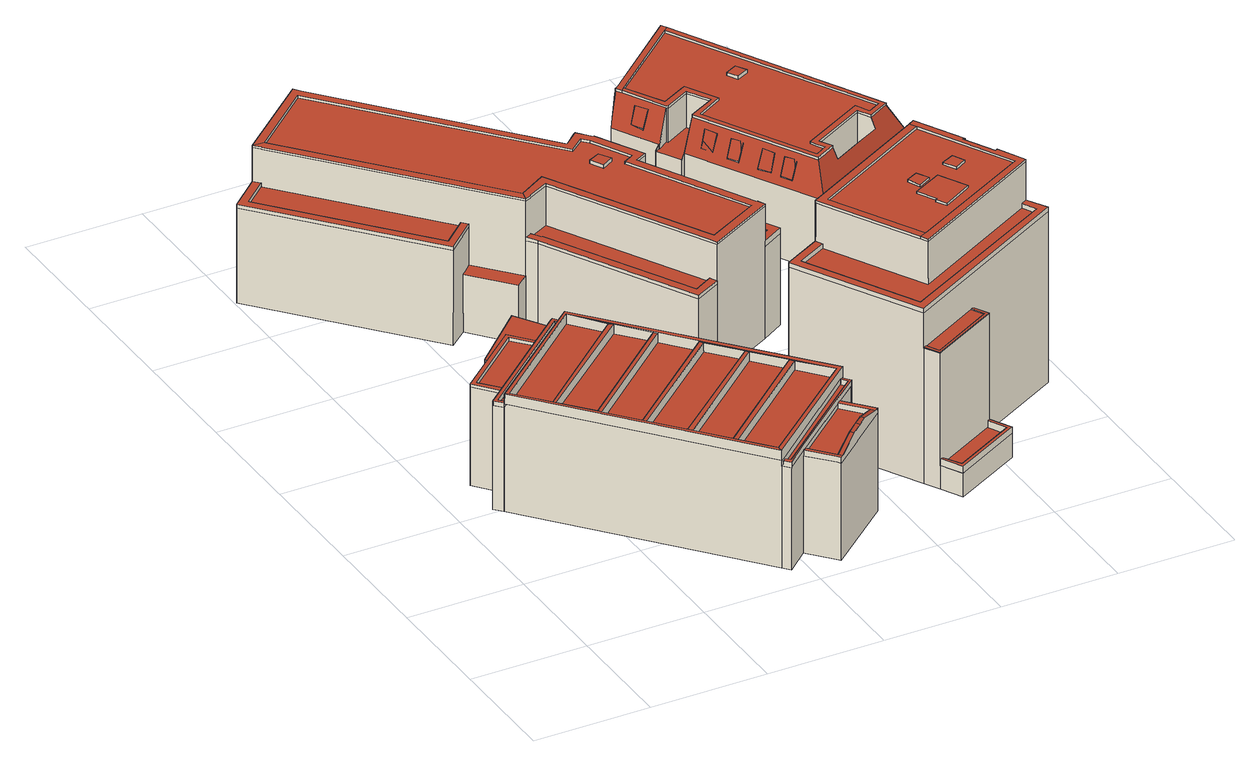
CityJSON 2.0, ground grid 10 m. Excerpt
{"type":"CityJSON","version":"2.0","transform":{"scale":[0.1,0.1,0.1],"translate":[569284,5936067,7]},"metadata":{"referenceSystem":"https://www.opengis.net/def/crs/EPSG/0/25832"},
"CityObjects":{
"building1":{"type":"Building","attributes":{"Grundfläche 2D":"349.796052","Grundhöhe NN":"8.164"},"children":["building1-1","building1-2","building1-3","building1-4","building1-5","building1-6","building1-7","building1-8","building1-9","building1-10"],"geometry":[{"type":"MultiSurface","lod":"3","boundaries":[[[0,1,2,3,4,5,6,7,8,9,10]],[[11,12,13,14,15,16,17,18,19,20,21,22,23,24,25,26]],[[27,28,29,30,31,32,33]],[[34,35,36,37,38,39,40,41,42,43]],[[44,45,46,47,48,49,50]],[[51,52,53,54,55,56,57]],[[6,5,25,24]],[[58,6,24,23]],[[6,58,59]],[[21,60,6,59,22]],[[6,60,61]],[[19,62,7,6,61,20]],[[62,63,7]],[[64,7,63,18,17]],[[64,65,7]],[[66,7,65,16,15]],[[66,67,7]],[[7,67,14,13]],[[8,7,13,12]],[[68,69,0,10,9,11,70,71]],[[69,72,1,0]],[[73,74,75,76,77,78,79,26,4,3,2,1,72]],[[43,42,80,81,69,68,71,70,11,35,34]],[[72,69,81,82]],[[33,32,83,26,77,76,73,72,82,84,28,27]],[[26,83,85,35,11]],[[29,28,84,86]],[[87,47,46,45,44,88,89,31,30,29,86,90]],[[32,31,89,83]],[[36,35,85,91]],[[57,56,92,93,41,40,39,38,37,36,91,94,52,51]],[[42,41,93,80]],[[48,47,87,95]],[[96,50,49,48,95,97]],[[44,50,96,88]],[[98,54,53,52,94,99]],[[55,54,98,100]],[[56,55,100,92]],[[91,85,83,89,88,96,97,95,87,90,86,84,82,81,80,93,92,100,98,99,94]]],"semantics":{"surfaces":[{"type":"RoofSurface"},{"type":"WallSurface"},{"type":"GroundSurface"}],"values":[0,0,0,0,0,0,1,1,1,1,1,1,1,1,1,1,1,1,1,1,1,1,1,1,1,1,1,1,1,1,1,1,1,1,1,1,1,1,2]}}]},
"building1-1":{"type":"BuildingInstallation","parents":["building1"],"geometry":[{"type":"MultiSurface","lod":"3","boundaries":[[[67,66,101,102]],[[67,102,103,14]],[[101,66,15,104]]],"semantics":{"surfaces":[{"type":"RoofSurface"},{"type":"WallSurface"}],"values":[0,1,1]}}]},
"building1-2":{"type":"BuildingInstallation","parents":["building1"],"geometry":[{"type":"MultiSurface","lod":"3","boundaries":[[[63,62,105,106]],[[63,106,107,18]],[[19,108,105,62]]],"semantics":{"surfaces":[{"type":"RoofSurface"},{"type":"WallSurface"}],"values":[0,1,1]}}]},
"building1-3":{"type":"BuildingInstallation","parents":["building1"],"geometry":[{"type":"MultiSurface","lod":"3","boundaries":[[[65,64,109,110]],[[65,110,111,16]],[[17,112,109,64]]],"semantics":{"surfaces":[{"type":"RoofSurface"},{"type":"WallSurface"}],"values":[0,1,1]}}]},
"building1-4":{"type":"BuildingInstallation","parents":["building1"],"geometry":[{"type":"MultiSurface","lod":"3","boundaries":[[[113,114,79,78,115,116,75,74,117]],[[77,26,32,33]],[[118,115,78,77,33]],[[118,119,116,115]],[[27,76,75,116,119]],[[73,76,27,28]],[[29,117,74,73,28]],[[29,30,31,114,113,117]],[[32,26,79,114,31]]],"semantics":{"surfaces":[{"type":"RoofSurface"},{"type":"WallSurface"}],"values":[0,1,1,1,1,1,1,1,1]}}]},
"building1-5":{"type":"BuildingInstallation","parents":["building1"],"geometry":[{"type":"MultiSurface","lod":"3","boundaries":[[[120,121,70,11,122,123,124,125,126,68,71]],[[36,122,11,35]],[[37,127,128,38,39,129,130,40,41,126,125,124,123,122,36]],[[42,68,126,41]],[[71,68,42,43]],[[131,120,71,43]],[[131,132,121,120]],[[34,70,121,132]],[[11,70,34,35]]],"semantics":{"surfaces":[{"type":"RoofSurface"},{"type":"WallSurface"}],"values":[0,1,1,1,1,1,1,1,1]}}]},
"building1-6":{"type":"BuildingInstallation","parents":["building1"],"geometry":[{"type":"MultiSurface","lod":"3","boundaries":[[[133,134,135,136,137,138,139,140,141]],[[47,135,134,46]],[[47,48,136,135]],[[48,49,50,138,137,136]],[[50,44,139,138]],[[45,140,139,44]],[[45,142,141,140]],[[133,141,142,143]],[[143,46,134,133]]],"semantics":{"surfaces":[{"type":"RoofSurface"},{"type":"WallSurface"}],"values":[0,1,1,1,1,1,1,1,1]}}]},
"building1-7":{"type":"BuildingInstallation","parents":["building1"],"geometry":[{"type":"MultiSurface","lod":"3","boundaries":[[[128,127,144,145,146,147]],[[146,148,149,147]],[[148,150,151,149]],[[150,152,153,151]],[[152,154,155,153]],[[154,156,130,129,155]],[[53,54,145,144,127,37,52]],[[152,150,148,146,145,54,55,156,154]],[[56,40,130,156,55]],[[39,40,56,57]],[[157,155,129,39,57]],[[151,153,155,157,158,147,149]],[[51,38,128,147,158]],[[37,38,51,52]]],"semantics":{"surfaces":[{"type":"RoofSurface"},{"type":"WallSurface"}],"values":[0,0,0,0,0,0,1,1,1,1,1,1,1,1]}}]},
"building1-8":{"type":"BuildingInstallation","parents":["building1"],"geometry":[{"type":"MultiSurface","lod":"3","boundaries":[[[59,58,159,160]],[[59,160,161,22]],[[23,162,159,58]]],"semantics":{"surfaces":[{"type":"RoofSurface"},{"type":"WallSurface"}],"values":[0,1,1]}}]},
"building1-9":{"type":"BuildingInstallation","parents":["building1"],"geometry":[{"type":"MultiSurface","lod":"3","boundaries":[[[8,163,164,5,4,9]],[[8,12,103,102]],[[102,101,8]],[[110,163,8,101,104,111]],[[110,109,163]],[[106,109,112,107]],[[109,106,163]],[[106,105,163]],[[165,166,167,161,160,164,163,105,108,168]],[[160,159,164]],[[5,164,159,162,25]],[[4,26,11,9]]],"semantics":{"surfaces":[{"type":"RoofSurface"},{"type":"WallSurface"}],"values":[0,1,1,1,1,1,1,1,1,1,1,1]}}]},
"building1-10":{"type":"BuildingInstallation","parents":["building1"],"geometry":[{"type":"MultiSurface","lod":"3","boundaries":[[[61,60,166,165]],[[61,165,168,20]],[[21,167,166,60]]],"semantics":{"surfaces":[{"type":"RoofSurface"},{"type":"WallSurface"}],"values":[0,1,1]}}]},
"building2":{"type":"Building","attributes":{"Grundfläche 2D":"66.504937","Grundhöhe NN":"8.710"},"geometry":[{"type":"Solid","lod":"3","boundaries":[[[[169,170,171,172]],[[173,174,175,176]],[[177,178,179,180]],[[181,177,180,182,183,184]],[[169,183,185,186,170]],[[171,170,186,187]],[[172,171,187,188]],[[184,183,169,172,188,189]],[[178,190,191,174,173,192,193,179]],[[175,174,191,194]],[[176,175,194,195]],[[173,176,195,192]],[[180,179,193,196]],[[178,177,197,190]],[[182,180,196,198]],[[182,198,185,183]],[[181,184,189,199]],[[177,181,199,197]],[[187,186,185,198,196,193,192,195,194,191,190,197,199,189,188]]]],"semantics":{"surfaces":[{"type":"RoofSurface"},{"type":"WallSurface"},{"type":"GroundSurface"}],"values":[[0,0,0,0,1,1,1,1,1,1,1,1,1,1,1,1,1,1,2]]}}]},
"building3":{"type":"Building","attributes":{"Grundfläche 2D":"481.149892","Grundhöhe NN":"7.840"},"children":["building3-1"],"geometry":[{"type":"Solid","lod":"3","boundaries":[[[[200,201,202,203,204,205,206,207,208,209,210]],[[211,212,213,214,215,216,217,218,219,220,221,222,223,224,225,226]],[[227,228,229,230,231,232,233,234]],[[235,236,237,238,239,240]],[[237,241,242,243,244,245,246,247,248,249,236,235,250,251,252,253,254,255,256,257,258,259,260,261,262,263,264,265,266,238]],[[267,268,269,270,271,272]],[[273,274,275,276]],[[277,278,279,280,281,282,283]],[[284,285,286,287,288]],[[289,290,291,292,293,294,295,296,297,298,299]],[[300,301,302,303]],[[267,272,271,203,202,201]],[[201,200,268,267]],[[304,305,306,207,206,205]],[[306,307,208,207]],[[307,308,209,208]],[[200,210,269,268]],[[218,217,278,277]],[[309,310,220,219]],[[310,311,221,220]],[[312,223,222,221,311,313]],[[312,314,224,223]],[[226,225,273,276]],[[211,226,276,275]],[[216,215,280,279]],[[279,278,217,216]],[[288,228,227,284]],[[229,228,288,287]],[[230,229,287,286]],[[315,316,232,231]],[[316,317,233,232]],[[317,318,234,233]],[[289,299,237,236]],[[319,320,321,322,235,240,239,238]],[[241,237,299,298]],[[298,297,242,241]],[[297,296,243,242]],[[244,243,296,295]],[[295,294,245,244]],[[294,293,246,245]],[[293,292,247,246]],[[248,247,292,291]],[[291,290,249,248]],[[290,289,236,249]],[[322,323,324,325,252,251,250,235]],[[325,326,327,254,253,252]],[[327,328,255,254]],[[328,329,330,331,258,257,256,255]],[[331,332,259,258]],[[332,333,260,259]],[[334,262,261,260,333,335]],[[334,336,337,264,263,262]],[[337,338,339,266,265,264]],[[339,319,238,266]],[[301,300,340,341]],[[302,301,341,342]],[[306,305,304,302,342,343,344]],[[307,306,344,345]],[[308,307,345,346]],[[310,309,347,348]],[[311,310,348,349]],[[350,312,313,311,349,351]],[[314,312,350,352]],[[316,315,353,354]],[[317,316,354,355]],[[303,318,317,355,340,300]],[[286,285,284,227,234,318,303,302,304,205,322,321,320,319,231,230]],[[203,271,270,325,324,323,322,205,204]],[[210,209,327,326,325,270,269]],[[219,328,327,209,308,346,347,309]],[[219,218,277,283,282,331,330,329,328]],[[331,282,281,332]],[[215,214,333,332,281,280]],[[212,334,335,333,214,213]],[[275,274,337,336,334,212,211]],[[225,224,339,338,337,274,273]],[[224,314,352,339]],[[319,339,352,353,315,231]],[[350,351,349,348,347,346,345,344,343,342,341,340,355,354,353,352]]]],"semantics":{"surfaces":[{"type":"RoofSurface"},{"type":"WallSurface"},{"type":"GroundSurface"}],"values":[[0,0,0,0,0,0,0,0,0,0,0,1,1,1,1,1,1,1,1,1,1,1,1,1,1,1,1,1,1,1,1,1,1,1,1,1,1,1,1,1,1,1,1,1,1,1,1,1,1,1,1,1,1,1,1,1,1,1,1,1,1,1,1,1,1,1,1,1,1,1,1,1,1,1,1,1,1,1,2]]}}]},
"building3-1":{"type":"BuildingInstallation","parents":["building3"],"geometry":[{"type":"MultiSurface","lod":"3","boundaries":[[[356,357,358,359]],[[359,358,360,361]],[[356,359,361,362]],[[357,356,362,363]],[[358,357,363,360]]],"semantics":{"surfaces":[{"type":"RoofSurface"},{"type":"WallSurface"}],"values":[0,1,1,1,1]}}]},
"building4":{"type":"Building","attributes":{"Grundfläche 2D":"229.735384","Grundhöhe NN":"8.609"},"children":["building4-1","building4-2","building4-3","building4-4","building4-5"],"geometry":[{"type":"Solid","lod":"3","boundaries":[[[[364,365,366,367,368,369,370,371,372,373,374,375,376]],[[377,374,373,378,371,370,379]],[[380,381,382,383,384,385,386,387,388,389,390]],[[391,392,393,394]],[[395,396,397,398,399,400]],[[401,402,403,404,405,406]],[[407,408,409,410,411,412]],[[413,414,370,369]],[[371,393,392,372]],[[392,391,373,372]],[[415,416,375,374]],[[416,417,418,364,376,375]],[[418,419,365,364]],[[419,420,366,365]],[[420,421,367,366]],[[421,422,368,367]],[[413,369,368,422]],[[378,373,391,394]],[[371,378,394,393]],[[423,379,370,414]],[[423,424,415,374,377,379]],[[397,396,384,383]],[[396,395,385,384]],[[386,385,395,400]],[[400,399,387,386]],[[425,426,389,388]],[[426,427,390,389]],[[427,428,429,381,380,390]],[[429,430,382,381]],[[423,414,413,431,432,425,388]],[[399,398,416,415,424,423,388,387]],[[382,418,417,416,398,397,383]],[[418,382,430,433,434,419]],[[420,419,434,435]],[[421,420,435,436]],[[422,421,436,437]],[[413,422,437,431]],[[426,425,432,438]],[[427,426,438,439,404,440]],[[401,441,442,429,428,427,440,404,403,402]],[[430,429,442,433]],[[405,404,439,443,408,444]],[[405,444,408,407,412,411,445,406]],[[406,445,411,446,441,401]],[[409,408,443,447]],[[410,409,447,448]],[[411,410,448,446]],[[432,431,437,436,435,434,433,442,441,446,448,447,443,439,438]]]],"semantics":{"surfaces":[{"type":"RoofSurface"},{"type":"WallSurface"},{"type":"GroundSurface"}],"values":[[0,0,0,0,0,0,0,1,1,1,1,1,1,1,1,1,1,1,1,1,1,1,1,1,1,1,1,1,1,1,1,1,1,1,1,1,1,1,1,1,1,1,1,1,1,1,1,2]]}}]},
"building4-1":{"type":"BuildingInstallation","parents":["building4"],"geometry":[{"type":"MultiSurface","lod":"3","boundaries":[[[449,450,451,440,452,453,454,455]],[[404,405,452,440]],[[405,406,453,452]],[[406,401,454,453]],[[402,455,454,401]],[[402,456,449,455]],[[450,449,456,457]],[[457,403,451,450]],[[404,440,451,403]]],"semantics":{"surfaces":[{"type":"RoofSurface"},{"type":"WallSurface"}],"values":[0,1,1,1,1,1,1,1,1]}}]},
"building4-2":{"type":"BuildingInstallation","parents":["building4"],"geometry":[{"type":"MultiSurface","lod":"3","boundaries":[[[444,458,459,445,460,461,462,463]],[[412,464,461,460]],[[462,461,464,465]],[[407,463,462,465]],[[408,444,463,407]],[[408,409,458,444]],[[409,410,459,458]],[[410,411,445,459]],[[412,460,445,411]]],"semantics":{"surfaces":[{"type":"RoofSurface"},{"type":"WallSurface"}],"values":[0,1,1,1,1,1,1,1,1]}}]},
"building4-3":{"type":"BuildingInstallation","parents":["building4"],"geometry":[{"type":"MultiSurface","lod":"3","boundaries":[[[466,467,468,469,470,471]],[[472,473,469,468]],[[474,475,467,466]],[[475,472,468,467]],[[470,469,473,476]],[[471,470,476,477]],[[466,471,477,474]]],"semantics":{"surfaces":[{"type":"RoofSurface"},{"type":"WallSurface"}],"values":[0,1,1,1,1,1,1]}}]},
"building4-4":{"type":"BuildingInstallation","parents":["building4"],"geometry":[{"type":"MultiSurface","lod":"3","boundaries":[[[478,479,480,481]],[[481,480,482,483]],[[478,481,483,484]],[[479,478,484,485]],[[480,479,485,482]]],"semantics":{"surfaces":[{"type":"RoofSurface"},{"type":"WallSurface"}],"values":[0,1,1,1,1]}}]},
"building4-5":{"type":"BuildingInstallation","parents":["building4"],"geometry":[{"type":"MultiSurface","lod":"3","boundaries":[[[486,487,488,489]],[[490,491,489,488]],[[486,489,491,492]],[[492,493,487,486]],[[488,487,493,490]]],"semantics":{"surfaces":[{"type":"RoofSurface"},{"type":"WallSurface"}],"values":[0,1,1,1,1]}}]},
"building5":{"type":"Building","attributes":{"Grundfläche 2D":"237.834148","Grundhöhe NN":"9.508"},"children":["building5-1","building5-2","building5-3","building5-4","building5-5","building5-6","building5-7","building5-8","building5-9","building5-10","building5-11","building5-12","building5-13","building5-14","building5-15","building5-16"],"geometry":[{"type":"MultiSurface","lod":"3","boundaries":[[[494,495,496,497,498,499,500,501,502,503,504,505,506,507,508,509,510,511,512,513,514,515,516,517,518,519,520,521,522]],[[523,524,525,526,527]],[[528,529,530,531,532,533]],[[534,535,536,537,538,539,540,541]],[[542,543,536]],[[523,544,545,529,528,546,547,548,549,550,551,552,553,524]],[[554,555,556,557,558,532,531,559,541,540,560,561,562,563,564,565,566,567,568]],[[558,557,504,503]],[[505,504,557,556]],[[555,506,505,556]],[[555,554,507,506]],[[554,568,567,509,508,507]],[[510,509,567,566]],[[566,565,511,510]],[[565,564,512,511]],[[564,563,513,512]],[[563,562,561,515,514,513]],[[561,560,516,515]],[[540,539,538,569,519,518,517]],[[569,570,520,519]],[[570,571,521,520]],[[571,526,522,521]],[[526,525,524,495,494,522]],[[524,553,552,551,496,495]],[[551,572,497,496]],[[572,573,498,497]],[[573,547,499,498]],[[547,546,528,500,499]],[[528,533,532,502,501,500]],[[574,575,535,534,541,559,531,530,576,577]],[[536,535,575,578]],[[542,536,578,579]],[[580,581,543,542,579,582]],[[527,581,580,583]],[[523,527,583,584]],[[529,545,544,523,584,585]],[[530,529,585,576]],[[582,579,578,575,574,577,576,585,584,583,580]]],"semantics":{"surfaces":[{"type":"RoofSurface"},{"type":"WallSurface"},{"type":"GroundSurface"}],"values":[0,0,0,0,0,0,0,1,1,1,1,1,1,1,1,1,1,1,1,1,1,1,1,1,1,1,1,1,1,1,1,1,1,1,1,1,1,2]}}]},
"building5-1":{"type":"BuildingInstallation","parents":["building5"],"geometry":[{"type":"MultiSurface","lod":"3","boundaries":[[[586,587,588,589]],[[589,590,591,586]],[[589,588,592,590]],[[591,593,587,586]],[[587,593,592,588]]],"semantics":{"surfaces":[{"type":"RoofSurface"},{"type":"WallSurface"}],"values":[0,1,1,1,1]}}]},
"building5-2":{"type":"BuildingInstallation","parents":["building5"],"geometry":[{"type":"MultiSurface","lod":"3","boundaries":[[[594,595,596,597]],[[597,596,598,599]],[[599,600,594,597]],[[595,594,600,601]],[[601,598,596,595]]],"semantics":{"surfaces":[{"type":"RoofSurface"},{"type":"WallSurface"}],"values":[0,1,1,1,1]}}]},
"building5-3":{"type":"BuildingInstallation","parents":["building5"],"geometry":[{"type":"MultiSurface","lod":"3","boundaries":[[[602,517,516,503,502,603,604]],[[541,540,517,602]],[[516,560,558,503]],[[532,531,603,502]],[[559,541,602,604,603,531]]],"semantics":{"surfaces":[{"type":"RoofSurface"},{"type":"WallSurface"}],"values":[0,1,1,1,1]}}]},
"building5-4":{"type":"BuildingInstallation","parents":["building5"],"geometry":[{"type":"MultiSurface","lod":"3","boundaries":[[[605,606,607,608]],[[609,610,608,607]],[[606,611,609,607]],[[608,610,612,605]],[[612,611,606,605]]],"semantics":{"surfaces":[{"type":"RoofSurface"},{"type":"WallSurface"}],"values":[0,1,1,1,1]}}]},
"building5-5":{"type":"BuildingInstallation","parents":["building5"],"geometry":[{"type":"MultiSurface","lod":"3","boundaries":[[[613,614,615,616]],[[550,613,616,572,551]],[[550,549,548,614,613]],[[548,547,573,615,614]],[[573,572,616,615]]],"semantics":{"surfaces":[{"type":"RoofSurface"},{"type":"WallSurface"}],"values":[0,1,1,1,1]}}]},
"building5-6":{"type":"BuildingInstallation","parents":["building5"],"geometry":[{"type":"MultiSurface","lod":"3","boundaries":[[[617,618,619,620]],[[618,617,621,622]],[[620,619,623,624]],[[619,618,622,623]],[[617,620,624,621]]],"semantics":{"surfaces":[{"type":"RoofSurface"},{"type":"WallSurface"}],"values":[0,1,1,1,1]}}]},
"building5-7":{"type":"BuildingInstallation","parents":["building5"],"geometry":[{"type":"MultiSurface","lod":"3","boundaries":[[[625,626,627,628]],[[625,628,629,630]],[[630,631,626,625]],[[632,629,628,627]],[[626,631,632,627]]],"semantics":{"surfaces":[{"type":"RoofSurface"},{"type":"WallSurface"}],"values":[0,1,1,1,1]}}]},
"building5-8":{"type":"BuildingInstallation","parents":["building5"],"geometry":[{"type":"MultiSurface","lod":"3","boundaries":[[[633,634,635,636]],[[636,635,637,638]],[[638,639,633,636]],[[634,633,639,640]],[[640,637,635,634]]],"semantics":{"surfaces":[{"type":"RoofSurface"},{"type":"WallSurface"}],"values":[0,1,1,1,1]}}]},
"building5-9":{"type":"BuildingInstallation","parents":["building5"],"geometry":[{"type":"MultiSurface","lod":"3","boundaries":[[[641,642,643,644]],[[643,645,646,644]],[[641,644,646,647]],[[642,641,647,648]],[[648,645,643,642]]],"semantics":{"surfaces":[{"type":"RoofSurface"},{"type":"WallSurface"}],"values":[0,1,1,1,1]}}]},
"building5-10":{"type":"BuildingInstallation","parents":["building5"],"geometry":[{"type":"MultiSurface","lod":"3","boundaries":[[[649,650,651,652]],[[650,653,654,651]],[[652,651,654,655]],[[649,652,655,656]],[[650,649,656,653]]],"semantics":{"surfaces":[{"type":"RoofSurface"},{"type":"WallSurface"}],"values":[0,1,1,1,1]}}]},
"building5-11":{"type":"BuildingInstallation","parents":["building5"],"geometry":[{"type":"MultiSurface","lod":"3","boundaries":[[[657,658,659,660]],[[658,657,661,662]],[[659,663,664,660]],[[657,660,664,661]],[[662,663,659,658]]],"semantics":{"surfaces":[{"type":"RoofSurface"},{"type":"WallSurface"}],"values":[0,1,1,1,1]}}]},
"building5-12":{"type":"BuildingInstallation","parents":["building5"],"geometry":[{"type":"MultiSurface","lod":"3","boundaries":[[[665,666,667,668]],[[668,667,669,670]],[[671,669,667,666]],[[665,668,670,672]],[[666,665,672,671]]],"semantics":{"surfaces":[{"type":"RoofSurface"},{"type":"WallSurface"}],"values":[0,1,1,1,1]}}]},
"building5-13":{"type":"BuildingInstallation","parents":["building5"],"geometry":[{"type":"MultiSurface","lod":"3","boundaries":[[[673,674,675,676]],[[673,676,677,678]],[[675,674,679,680]],[[680,677,676,675]],[[674,673,678,679]]],"semantics":{"surfaces":[{"type":"RoofSurface"},{"type":"WallSurface"}],"values":[0,1,1,1,1]}}]},
"building5-14":{"type":"BuildingInstallation","parents":["building5"],"geometry":[{"type":"MultiSurface","lod":"3","boundaries":[[[681,682,683,684]],[[684,683,685,686]],[[681,684,686,687]],[[682,681,687,688]],[[688,685,683,682]]],"semantics":{"surfaces":[{"type":"RoofSurface"},{"type":"WallSurface"}],"values":[0,1,1,1,1]}}]},
"building5-15":{"type":"BuildingInstallation","parents":["building5"],"geometry":[{"type":"MultiSurface","lod":"3","boundaries":[[[689,690,691,692]],[[692,691,693,694]],[[694,695,689,692]],[[689,695,696,690]],[[691,690,696,693]]],"semantics":{"surfaces":[{"type":"RoofSurface"},{"type":"WallSurface"}],"values":[0,1,1,1,1]}}]},
"building5-16":{"type":"BuildingInstallation","parents":["building5"],"geometry":[{"type":"MultiSurface","lod":"3","boundaries":[[[697,698,699,543,581,700,701,702,703,704]],[[526,701,700,581,527]],[[526,571,702,701]],[[571,570,703,702]],[[570,569,704,703]],[[538,697,704,569]],[[538,537,698,697]],[[699,698,537,536]],[[543,699,536]]],"semantics":{"surfaces":[{"type":"RoofSurface"},{"type":"WallSurface"}],"values":[0,1,1,1,1,1,1,1,1]}}]}
},
"vertices":[
[276,105,116],[130,274,116],[129,273,116],[36,194,116],[34,192,116],[38,191,116],[129,270,116],[271,105,116],[179,27,116],[179,22,116],[275,104,116],[179,22,107],[179,27,107],[271,105,107],[249,131,107],[246,134,107],[225,158,107],[223,161,107],[201,186,107],[199,189,107],[177,214,107],[175,217,107],[154,241,107],[151,244,107],[129,270,107],[38,191,107],[34,192,107],[127,272,104],[129,273,104],[123,281,104],[121,279,104],[28,199,104],[34,192,104],[36,194,104],[182,24,102],[179,22,102],[184,16,102],[203,33,102],[206,35,102],[258,80,102],[261,82,102],[280,98,102],[275,104,102],[273,103,102],[47,215,99],[50,218,99],[102,263,99],[104,265,99],[86,286,99],[84,284,99],[29,237,99],[206,35,98],[203,33,98],[221,13,98],[223,10,98],[281,59,98],[261,82,98],[258,80,98],[151,244,115],[154,241,115],[175,217,115],[177,214,115],[199,189,115],[201,186,115],[223,161,115],[225,158,115],[246,134,115],[249,131,115],[275,104,107],[276,105,107],[182,24,107],[273,103,107],[130,274,107],[129,273,107],[129,273,108],[127,272,108],[127,272,107],[36,194,107],[36,194,108],[34,192,108],[275,104,12],[276,105,12],[130,274,12],[34,192,12],[129,273,12],[179,22,12],[123,281,12],[104,265,12],[47,215,12],[28,199,12],[121,279,12],[184,16,12],[261,82,12],[280,98,12],[203,33,12],[86,286,12],[29,237,12],[84,284,12],[223,10,12],[221,13,12],[281,59,12],
[155,55,115],[158,52,115],[158,52,107],[155,55,107],
[107,110,115],[110,108,115],[110,108,107],[107,110,107],
[131,83,115],[134,80,115],[134,80,107],[131,83,107],
[121,279,108],[28,199,108],[32,198,108],[123,277,108],[123,281,108],[32,198,104],[123,277,104],
[277,98,107],[186,20,107],[184,16,107],[203,33,107],[258,80,107],[261,82,107],[280,98,107],[203,33,103],[206,35,103],[258,80,103],[261,82,103],[277,98,102],[186,20,102],
[86,281,102],[102,263,102],[104,265,102],[86,286,102],[84,284,102],[29,237,102],[47,215,102],[50,218,102],[34,236,102],[34,236,99],[86,281,99],
[221,13,103],[223,10,103],[226,12,103],[223,15,103],[244,28,109],[242,31,109],[253,35,110],[251,38,110],[261,43,109],[259,46,109],[278,57,103],[275,60,103],[281,59,103],[275,60,98],[223,15,98],
[60,165,115],[62,163,115],[62,163,107],[60,165,107],
[86,135,116],[84,138,116],[86,135,115],[84,138,115],[84,138,107],[86,135,107],
[218,220,41],[227,201,41],[249,213,41],[240,231,41],[121,321,40],[173,355,42],[149,392,42],[103,350,40],[218,265,40],[164,349,40],[142,335,40],[195,253,40],[219,266,40],[213,218,40],[218,220,40],[237,230,40],[218,220,17],[227,201,17],[249,213,17],[240,231,17],[237,230,17],[164,349,17],[173,355,17],[121,321,17],[142,335,17],[149,392,17],[103,350,17],[195,253,17],[218,265,17],[213,218,17],[219,266,17],
[250,287,93],[184,408,93],[183,408,93],[178,416,93],[177,415,93],[172,413,93],[173,412,93],[178,405,93],[247,278,93],[269,290,93],[266,296,93],[248,477,94],[250,478,94],[259,467,94],[260,467,94],[264,460,94],[278,441,94],[336,334,94],[324,327,94],[327,321,94],[346,332,94],[284,444,94],[283,446,94],[108,647,94],[93,634,94],[97,629,94],[108,638,94],[138,452,95],[117,433,95],[12,554,95],[33,573,95],[28,578,95],[2,555,95],[116,424,95],[142,447,95],[172,413,127],[174,421,127],[38,577,127],[28,578,127],[33,573,127],[33,572,127],[92,624,127],[237,458,127],[249,468,127],[254,463,127],[272,429,127],[263,424,127],[317,324,127],[272,300,127],[198,435,127],[177,415,127],[178,416,127],[196,425,127],[266,296,127],[269,290,127],[327,321,127],[324,327,127],[323,327,127],[272,422,127],[282,427,127],[260,467,127],[259,467,127],[250,478,127],[248,477,127],[237,467,127],[97,629,127],[93,634,127],[184,408,90],[250,287,90],[266,296,90],[196,425,90],[178,416,90],[183,408,90],[97,629,89],[237,467,89],[248,477,89],[108,638,89],[324,327,89],[336,334,89],[278,441,89],[264,460,89],[282,427,89],[272,422,89],[323,327,89],[138,452,92],[33,572,92],[33,573,92],[12,554,92],[117,433,92],[174,421,125],[198,435,125],[272,300,125],[317,324,125],[263,424,125],[272,429,125],[254,463,125],[249,468,125],[237,458,125],[92,624,125],[38,577,125],[132,437,59],[161,403,59],[172,413,59],[142,447,59],[172,413,90],[173,412,90],[178,405,90],[247,278,90],[269,290,90],[327,321,89],[346,332,89],[284,444,89],[108,647,89],[283,446,89],[93,634,89],[28,578,92],[2,555,92],[116,424,92],[142,447,92],[28,578,125],[33,573,125],[33,572,125],[172,413,125],[177,415,125],[178,416,125],[196,425,125],[266,296,125],[269,290,125],[327,321,125],[324,327,125],[323,327,125],[272,422,125],[282,427,125],[260,467,125],[250,478,125],[259,467,125],[248,477,125],[237,467,125],[97,629,125],[93,634,125],[132,437,8],[161,403,8],[172,413,8],[173,412,8],[178,405,8],[247,278,8],[269,290,8],[327,321,8],[346,332,8],[284,444,8],[108,647,8],[283,446,8],[93,634,8],[28,578,8],[2,555,8],[116,424,8],
[256,432,128],[250,442,128],[240,437,128],[246,426,128],[240,437,125],[246,426,125],[256,432,125],[250,442,125],
[468,170,207],[456,193,207],[454,192,207],[440,218,207],[442,218,207],[420,259,207],[415,256,207],[418,250,207],[460,172,207],[352,114,207],[346,111,207],[349,105,207],[463,167,207],[304,188,207],[310,191,207],[301,194,207],[329,72,171],[478,153,171],[468,170,171],[463,167,171],[469,155,171],[329,80,171],[278,174,171],[304,188,171],[301,194,171],[269,177,171],[327,71,171],[352,114,205],[460,172,205],[418,250,205],[310,191,205],[329,80,167],[469,155,167],[463,167,167],[349,105,167],[304,188,167],[278,174,167],[386,103,136],[384,102,136],[329,72,136],[327,71,136],[334,58,136],[393,90,136],[336,59,37],[334,58,37],[344,40,37],[403,72,37],[393,90,37],[391,89,37],[420,259,205],[415,256,205],[346,111,205],[349,105,205],[463,167,205],[468,170,205],[456,193,205],[454,192,205],[440,218,205],[442,218,205],[301,194,205],[304,188,205],[301,194,167],[269,177,167],[327,71,167],[329,72,167],[478,153,167],[468,170,167],[420,259,16],[301,194,16],[468,170,16],[456,193,16],[454,192,16],[440,218,16],[442,218,16],[269,177,16],[327,71,16],[327,71,137],[386,103,16],[478,153,16],[334,58,16],[334,58,43],[393,90,43],[393,90,16],[344,40,16],[403,72,16],
[390,91,137],[335,61,137],[329,72,137],[334,58,137],[393,90,137],[386,103,137],[384,102,137],[390,91,136],[335,61,136],
[344,40,43],[403,72,43],[391,89,43],[399,73,43],[345,44,43],[336,59,43],[399,73,37],[345,44,37],
[399,182,207],[374,169,207],[383,153,207],[381,152,207],[386,143,207],[412,158,207],[383,153,205],[381,152,205],[399,182,205],[374,169,205],[386,143,205],[412,158,205],
[381,176,207],[392,182,207],[386,192,207],[376,187,207],[386,192,205],[376,187,205],[381,176,205],[392,182,205],
[417,185,207],[427,191,207],[422,201,207],[411,196,207],[422,201,205],[411,196,205],[417,185,205],[427,191,205],
[347,472,117],[401,374,117],[419,384,117],[413,394,117],[459,419,117],[465,408,117],[483,418,117],[441,496,117],[390,591,117],[386,588,117],[478,420,117],[467,414,117],[461,426,117],[407,397,117],[409,392,117],[413,385,117],[403,379,117],[353,471,117],[376,484,117],[361,511,117],[357,509,117],[338,499,117],[320,531,117],[317,528,117],[336,493,117],[337,492,117],[359,504,117],[370,485,117],[347,473,117],[397,358,89],[401,374,115],[347,472,115],[347,473,115],[337,467,89],[483,418,115],[499,413,89],[396,603,89],[387,596,115],[390,591,115],[441,496,115],[313,532,113],[306,525,89],[326,487,89],[327,487,89],[336,493,115],[334,497,115],[317,528,115],[314,533,115],[323,486,85],[323,485,85],[425,373,89],[471,398,89],[480,417,115],[465,408,115],[467,405,106],[445,393,106],[421,380,106],[419,384,115],[415,381,115],[405,376,115],[407,397,115],[461,426,115],[467,414,115],[478,420,115],[386,588,115],[317,535,115],[320,531,115],[338,499,115],[357,509,115],[361,511,115],[376,484,115],[353,471,115],[403,379,115],[413,385,115],[409,392,115],[337,492,115],[359,504,115],[370,485,115],[413,394,115],[459,419,115],[313,532,25],[306,525,25],[396,603,25],[314,533,25],[326,487,25],[323,486,25],[334,465,25],[334,465,85],[323,485,25],[337,467,25],[397,358,25],[499,413,25],
[351,448,96],[356,450,110],[351,460,110],[346,457,96],[346,457,95],[351,448,95],[351,460,109],[356,450,109],
[413,508,118],[408,517,118],[398,512,118],[403,503,118],[398,512,115],[403,503,115],[413,508,115],[408,517,115],
[314,533,117],[387,596,117],[317,535,117],
[376,402,96],[381,405,110],[376,415,110],[370,412,96],[376,415,109],[370,412,95],[381,405,109],[376,402,95],
[421,380,87],[467,405,87],[459,419,87],[413,394,87],
[435,526,96],[429,536,96],[423,533,111],[429,523,111],[435,526,95],[429,536,95],[423,533,110],[429,523,110],
[321,502,96],[327,505,110],[321,515,110],[316,512,96],[316,512,95],[321,502,95],[327,505,109],[321,515,109],
[461,478,96],[455,488,96],[449,485,111],[455,475,111],[449,485,110],[455,475,110],[461,478,95],[455,488,95],
[405,581,96],[399,591,96],[394,588,111],[399,578,111],[394,588,110],[399,578,110],[405,581,95],[399,591,95],
[362,427,96],[368,430,110],[362,439,110],[357,436,96],[368,430,109],[362,439,109],[357,436,95],[362,427,95],
[447,499,100],[442,509,100],[438,506,111],[443,497,111],[447,499,99],[442,509,99],[438,506,110],[443,497,110],
[414,564,96],[409,574,96],[403,571,111],[408,561,111],[403,571,110],[408,561,110],[409,574,95],[414,564,95],
[385,385,96],[391,388,110],[385,397,110],[380,394,96],[380,394,95],[385,385,95],[391,388,109],[385,397,109],
[474,454,96],[468,465,96],[462,461,111],[468,451,111],[462,461,110],[468,451,110],[474,454,95],[468,465,95],
[483,437,96],[478,447,96],[472,444,111],[477,434,111],[472,444,110],[477,434,110],[483,437,95],[478,447,95],
[336,493,85],[327,487,85],[326,487,85],[337,467,85],[347,473,85],[370,485,85],[359,504,85],[337,492,85]
]}
